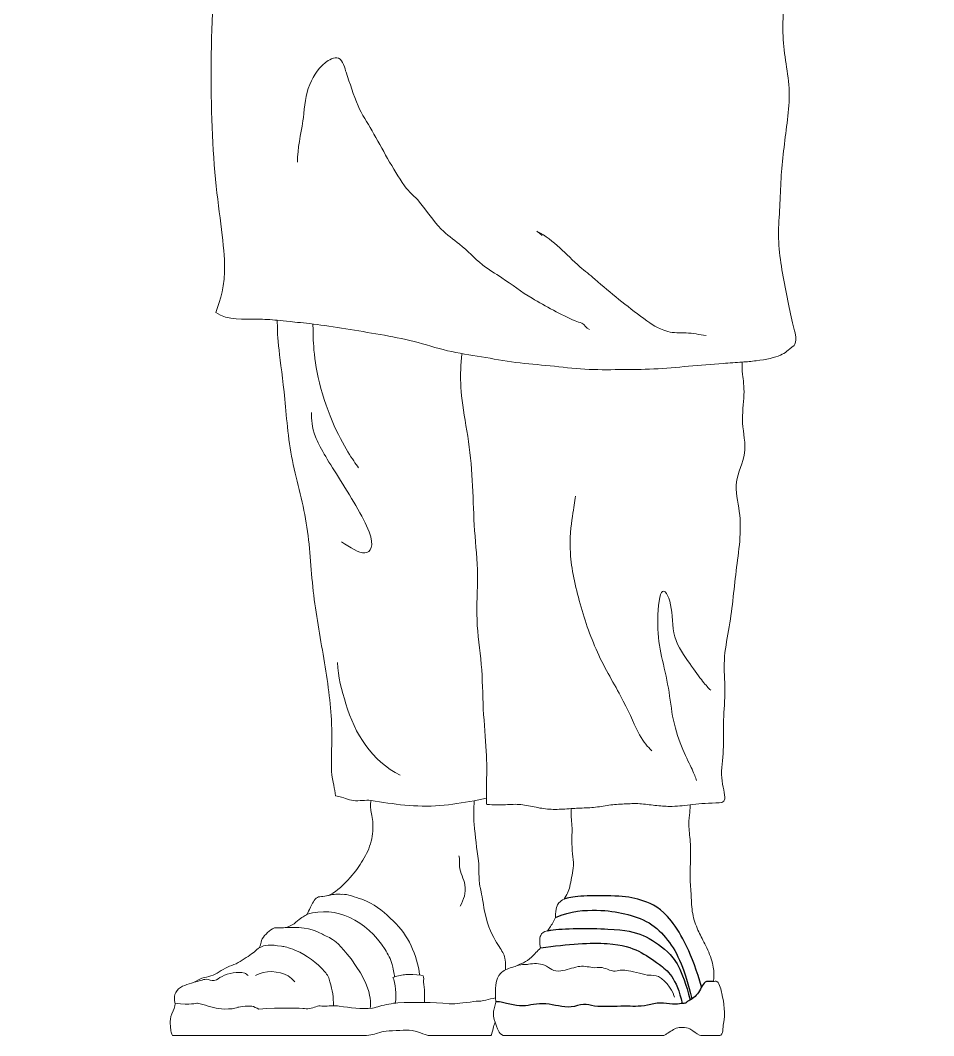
# Model space of a CAD drawing. Header units: feet. Extents: x 89 to 238, y -57 to 31.
# Drawn here: x 155.129 to 157.359, y -42.37 to -39.892 of the extents above; entities that cross this region are included whole.
import ezdxf

# ---------------------------------------------------------------- set-up
doc = ezdxf.new("R2010")
doc.units = ezdxf.units.FT
doc.header["$MEASUREMENT"] = 0
doc.layers.add('inner', color=1, linetype='Continuous')
doc.layers.add('outer', color=3, linetype='Continuous')

msp = doc.modelspace()

# ---------------------------------------------------------------- linework, layer by layer
at = {"layer": 'inner', "lineweight": 5}
for points, knots in [([(155.8055, -40.2377), (155.8055, -40.204), (155.8139, -40.1708), (155.8187, -40.1374), (155.8219, -40.1153), (155.8231, -40.0818), (155.8319, -40.0582), (155.8418, -40.0319), (155.8519, -40.0127), (155.8741, -39.9949), (155.8814, -39.9891), (155.8954, -39.9802), (155.9058, -39.9843), (155.9162, -39.9885), (155.9215, -40.0104), (155.9243, -40.0187), (155.9334, -40.046), (155.9423, -40.0737), (155.9533, -40.1005), (155.9623, -40.1223), (155.9762, -40.1407), (155.9876, -40.1612), (156.0125, -40.2059), (156.0377, -40.2534), (156.0668, -40.2957), (156.0772, -40.3109), (156.0923, -40.3213), (156.1037, -40.3353), (156.1214, -40.357), (156.1367, -40.3815), (156.1565, -40.4013), (156.1701, -40.415), (156.1865, -40.4261), (156.2014, -40.4382), (156.2205, -40.4539), (156.2378, -40.4726), (156.2568, -40.4884), (156.2715, -40.5007), (156.2886, -40.5096), (156.3043, -40.5201), (156.3291, -40.5366), (156.3524, -40.5551), (156.3782, -40.5702), (156.4114, -40.5898), (156.4486, -40.61), (156.4837, -40.6256), (156.4888, -40.6279), (156.4947, -40.6282), (156.4996, -40.6309), (156.5069, -40.635), (156.5102, -40.6428), (156.518, -40.6467)], [0, 0, 0, 0, 1, 1, 1, 2, 2, 2, 3, 3, 3, 4, 4, 4, 5, 5, 5, 6, 6, 6, 7, 7, 7, 8, 8, 8, 9, 9, 9, 10, 10, 10, 11, 11, 11, 12, 12, 12, 13, 13, 13, 14, 14, 14, 15, 15, 15, 16, 16, 16, 17, 17, 17, 17]), ([(156.403, -40.4168), (156.399, -40.4135), (156.3864, -40.4043), (156.391, -40.4068), (156.4319, -40.4289), (156.461, -40.463), (156.4952, -40.4934), (156.5068, -40.5038), (156.5195, -40.513), (156.5312, -40.5234), (156.5703, -40.558), (156.6089, -40.5886), (156.6511, -40.6196), (156.6725, -40.6354), (156.682, -40.6426), (156.7095, -40.6512), (156.7241, -40.6558), (156.7395, -40.6538), (156.7542, -40.6545), (156.7703, -40.6553), (156.787, -40.6587), (156.8029, -40.6611)], [0, 0, 0, 0, 1, 1, 1, 2, 2, 2, 3, 3, 3, 4, 4, 4, 5, 5, 5, 6, 6, 6, 7, 7, 7, 7]), ([(155.7563, -40.6239), (155.7652, -40.6249), (155.783, -40.6269), (155.8399, -40.6318), (155.9239, -40.6443), (156.0073, -40.6586), (156.0907, -40.6736), (156.1712, -40.7005), (156.2548, -40.7125), (156.3382, -40.7281), (156.4227, -40.7343), (156.5066, -40.7454), (156.5914, -40.744), (156.6758, -40.7441), (156.7601, -40.7357), (156.8324, -40.7297), (156.8758, -40.7272), (156.8908, -40.726)], [0, 0, 0, 0, 1, 2, 3, 4, 5, 6, 7, 8, 9, 10, 11, 12, 13, 14, 14.560251, 14.560251, 14.560251, 14.560251]), ([(155.9036, -41.4594), (155.9036, -41.4935), (155.914, -41.5271), (155.9236, -41.5596), (155.9451, -41.6327), (155.9868, -41.6995), (156.0566, -41.7344)], [0, 0, 0, 0, 1, 1, 1, 2, 2, 2, 2]), ([(156.4735, -41.8156), (156.4793, -41.8152), (156.4976, -41.814), (156.5287, -41.8142), (156.5657, -41.8063), (156.6033, -41.8044), (156.641, -41.8023), (156.6782, -41.8086), (156.7158, -41.8108), (156.7385, -41.8095), (156.7551, -41.8075), (156.7639, -41.8064)], [6.535041, 6.535041, 6.535041, 6.535041, 7, 8, 9, 10, 11, 12, 13, 14, 14.99556, 14.99556, 14.99556, 14.99556]), ([(156.1996, -41.9305), (156.2025, -41.9392), (156.2004, -41.9475), (156.2012, -41.9565), (156.2026, -41.9722), (156.2117, -41.9869), (156.2142, -42.002), (156.2174, -42.0213), (156.2112, -42.0373), (156.2028, -42.054)], [0, 0, 0, 0, 1, 1, 1, 2, 2, 2, 3, 3, 3, 3]), ([(155.8794, -42.028), (155.8949, -42.0233), (155.9066, -42.0245), (155.9126, -42.0251), (155.9189, -42.0242), (155.9248, -42.0255), (155.941, -42.0293), (155.959, -42.035), (155.9742, -42.0417), (156.0002, -42.0531), (156.0193, -42.0708), (156.0397, -42.09), (156.0757, -42.1241), (156.0973, -42.1725), (156.1037, -42.2216)], [0, 0, 0, 0, 1, 1, 2, 2, 2, 3, 3, 3, 4, 4, 4, 4.969738, 4.969738, 4.969738, 4.969738]), ([(155.8289, -42.0736), (155.8996, -42.0519), (155.9734, -42.0881), (156.0195, -42.1596), (156.0268, -42.1709), (156.0327, -42.1831), (156.0367, -42.1959), (156.0391, -42.2039), (156.041, -42.2189), (156.0427, -42.2262)], [0, 0, 0, 0, 1, 1, 1, 2, 2, 2, 3, 3, 3, 3]), ([(155.7755, -42.1057), (155.8277, -42.1034), (155.8582, -42.1183), (155.8714, -42.1249), (155.8925, -42.1344), (155.9086, -42.1475), (155.9366, -42.1826), (155.9736, -42.2343), (155.9798, -42.2582), (155.9832, -42.2786), (155.9845, -42.2863), (155.9836, -42.2955), (155.9828, -42.3033)], [0, 0, 0, 0, 1.99085, 2.99085, 3.99085, 5.99085, 5.99085, 5.99085, 6.99085, 6.99085, 6.99085, 7.99085, 7.99085, 7.99085, 7.99085]), ([(155.7121, -42.1553), (155.7265, -42.1471), (155.7413, -42.1475), (155.782, -42.1537), (155.8007, -42.1616), (155.8285, -42.1733), (155.8524, -42.1911), (155.8723, -42.214), (155.8753, -42.2175), (155.8783, -42.221), (155.8804, -42.2251), (155.8824, -42.2292), (155.883, -42.2339), (155.8844, -42.2382), (155.8913, -42.2597), (155.8932, -42.2758), (155.8935, -42.297)], [0, 0, 0, 0, 4, 5, 5, 5, 6, 6, 6, 7, 7, 7, 8, 8, 8, 8.90597, 8.90597, 8.90597, 8.90597]), ([(156.3404, -42.1994), (156.3571, -42.1945), (156.3625, -42.1965), (156.3694, -42.1954), (156.3819, -42.1933), (156.3961, -42.1929), (156.4082, -42.1977), (156.424, -42.2041), (156.4286, -42.2151), (156.4482, -42.2119), (156.4625, -42.2095), (156.4764, -42.2041), (156.4905, -42.2013), (156.5015, -42.1991), (156.5152, -42.2015), (156.5258, -42.2036), (156.5333, -42.2051), (156.5417, -42.2024), (156.5493, -42.2036), (156.5607, -42.2055), (156.5738, -42.2148), (156.5857, -42.2119), (156.5971, -42.209), (156.6096, -42.2092), (156.6618, -42.2232), (156.6687, -42.2218), (156.6795, -42.2224), (156.708, -42.2354), (156.725, -42.2674), (156.7256, -42.2759)], [0, 0, 0, 0, 1, 1, 1, 2, 2, 2, 3, 3, 3, 4, 4, 4, 5, 5, 5, 6, 6, 6, 7, 7, 7, 8, 9, 9, 10, 10, 13, 13, 13, 13]), ([(155.553, -42.2394), (155.5657, -42.2373), (155.5744, -42.2322), (155.583, -42.2322), (155.5895, -42.2322), (155.5956, -42.237), (155.6021, -42.2352), (155.6104, -42.233), (155.6138, -42.2287), (155.6213, -42.2251), (155.6371, -42.2176), (155.6594, -42.2123), (155.6767, -42.2171), (155.68, -42.218), (155.682, -42.2213), (155.6848, -42.2231)], [0, 0, 0, 0, 1, 1, 1, 2, 2, 2, 3, 3, 3, 4, 4, 4, 5, 5, 5, 5]), ([(155.703, -42.2231), (155.7249, -42.2085), (155.7604, -42.2118), (155.7826, -42.2241), (155.7889, -42.2276), (155.7937, -42.2332), (155.7987, -42.2382)], [0, 0, 0, 0, 1, 1, 1, 2, 2, 2, 2]), ([(156.116, -42.2887), (156.116, -42.272), (156.116, -42.2553), (156.1133, -42.2392), (156.1126, -42.235), (156.1154, -42.2269), (156.112, -42.2235), (156.1093, -42.2207), (156.0854, -42.2208), (156.0806, -42.2208), (156.0771, -42.2208), (156.0736, -42.2205), (156.0701, -42.2208), (156.0612, -42.2217), (156.0523, -42.2233), (156.0386, -42.2274), (156.0438, -42.2403), (156.0483, -42.2707), (156.0443, -42.2902)], [0, 0, 0, 0, 1.021168, 1.021168, 1.021168, 2.021168, 2.021168, 2.021168, 3.021168, 3.021168, 3.021168, 4.021168, 4.021168, 4.021168, 5.021168, 5.021168, 5.021168, 5.868385, 5.868385, 5.868385, 5.868385]), ([(156.3133, -42.2092), (156.3087, -42.2116), (156.3045, -42.2144), (156.3018, -42.2171), (156.2886, -42.2303), (156.287, -42.2567), (156.2898, -42.2879), (156.2853, -42.3048), (156.2848, -42.3071), (156.2834, -42.3125), (156.284, -42.3308), (156.2881, -42.3367)], [0, 0, 0, 0, 0.471972, 0.471972, 0.471972, 1.471972, 1.471972, 1.471972, 2.471972, 2.471972, 3.364173, 3.364173, 3.364173, 3.364173]), ([(155.5066, -42.2906), (155.5466, -42.2963), (155.5565, -42.2896), (155.5618, -42.2907), (155.5787, -42.294), (155.5958, -42.3013), (155.6132, -42.3038), (155.6211, -42.3049), (155.6353, -42.305), (155.6561, -42.3029), (155.6591, -42.3005), (155.6626, -42.2998), (155.6723, -42.2977), (155.684, -42.2972), (155.6939, -42.2977), (155.6992, -42.298), (155.7057, -42.303), (155.711, -42.3048), (155.7634, -42.3008), (155.8158, -42.3023), (155.8229, -42.3038), (155.834, -42.3061), (155.8444, -42.301), (155.8542, -42.2977), (155.8579, -42.2965), (155.8643, -42.2977), (155.8683, -42.2977), (155.8809, -42.2977), (155.8951, -42.2961), (155.9076, -42.2977), (155.9347, -42.3013), (155.9607, -42.3057), (155.9883, -42.3028), (155.9945, -42.3021), (156.0003, -42.2991), (156.0064, -42.2977), (156.0207, -42.2946), (156.0361, -42.2903), (156.0508, -42.2897), (156.0918, -42.2878), (156.1353, -42.2883), (156.1758, -42.2917), (156.1878, -42.2927), (156.1992, -42.2907), (156.2271, -42.2877), (156.2404, -42.2854), (156.2459, -42.2854), (156.255, -42.2854), (156.2732, -42.2812), (156.289, -42.2772)], [0, 0, 0, 0, 1.076592, 1.076592, 1.076592, 1.614888, 1.614888, 1.614888, 2.153184, 2.153184, 2.69148, 2.69148, 2.69148, 3.229776, 3.229776, 3.229776, 3.768072, 3.768072, 3.768072, 5.693632, 5.693632, 5.693632, 6.231928, 6.231928, 6.231928, 6.770224, 6.770224, 6.770224, 7.30852, 7.30852, 7.30852, 7.846816, 7.846816, 7.846816, 8.385112, 8.385112, 8.385112, 8.923408, 8.923408, 8.923408, 9.461704, 9.461704, 9.461704, 10, 10, 10, 11, 11, 12, 12, 12, 12])]:
    msp.add_open_spline(points, degree=3, knots=knots, dxfattribs=at)
for points in [[(155.8434, -40.6329), (155.8434, -40.6459), (155.8434, -40.6719), (155.8506, -40.7587), (155.8895, -40.8763), (155.9319, -40.9522), (155.947, -40.9734), (155.9545, -40.9839)], [(156.2072, -40.7053), (156.2059, -40.716), (156.2033, -40.7374), (156.2038, -40.8154), (156.2252, -40.9191), (156.2343, -41.0281), (156.2361, -41.1372), (156.2488, -41.2458), (156.2391, -41.3553), (156.2574, -41.4634), (156.2573, -41.5727), (156.2685, -41.681), (156.2669, -41.7539), (156.2669, -41.7781), (156.2669, -41.7902)], [(155.8398, -40.8492), (155.8398, -40.8665), (155.8398, -40.9011), (155.8977, -40.9951), (156.0019, -41.1593), (155.9763, -41.2067), (155.9339, -41.1784), (155.9127, -41.1643)], [(156.6704, -41.6743), (156.6607, -41.6646), (156.6413, -41.6452), (156.6068, -41.5574), (156.5368, -41.4436), (156.4932, -41.3166), (156.4648, -41.1862), (156.4778, -41.0941), (156.4823, -41.0668), (156.4846, -41.0532)], [(156.8143, -41.5268), (156.8085, -41.5209), (156.7968, -41.5093), (156.7658, -41.4649), (156.718, -41.4002), (156.7226, -41.3119), (156.6901, -41.2607), (156.6819, -41.3734), (156.693, -41.4431), (156.7132, -41.522), (156.7201, -41.6004), (156.7463, -41.6758), (156.7719, -41.7238), (156.7771, -41.7394), (156.7797, -41.7472)], [(155.9851, -41.7955), (156.0124, -41.8), (156.067, -41.809), (156.1533, -41.811), (156.2088, -41.8014), (156.2366, -41.7966)]]:
    msp.add_open_spline(points, degree=3, dxfattribs=at)
at = {"layer": 'inner'}
for points, knots in [([(156.7922, -42.2509), (156.7694, -42.1723), (156.7164, -42.0697), (156.6484, -42.0373), (156.5959, -42.028), (156.5058, -42.028), (156.4699, -42.032), (156.4585, -42.0357), (156.4564, -42.0365)], [0, 0, 0, 0, 6.113766, 12.227532, 18.341299, 24.455065, 30.568831, 32.214284, 32.214284, 32.214284, 32.214284]), ([(156.4355, -42.0811), (156.4722, -42.0647), (156.5436, -42.0615), (156.604, -42.0702), (156.6667, -42.0906), (156.7115, -42.1353), (156.7411, -42.1855), (156.7595, -42.2442), (156.7686, -42.2799)], [0, 0, 0, 0, 6.597791, 13.195582, 19.793373, 26.391164, 32.988955, 38.972855, 38.972855, 38.972855, 38.972855]), ([(156.4156, -42.1136), (156.4182, -42.1131), (156.4211, -42.1127), (156.4244, -42.1124), (156.452, -42.1073), (156.5867, -42.1073), (156.6493, -42.121), (156.7099, -42.1606), (156.7433, -42.2036), (156.7642, -42.2826)], [0, 0, 0, 0, 0.666171, 0.666171, 0.666171, 10.183276, 19.700381, 29.217486, 38.50759, 38.50759, 38.50759, 38.50759]), ([(156.3989, -42.1556), (156.4666, -42.1455), (156.5791, -42.1398), (156.6418, -42.1628), (156.6842, -42.1914), (156.7315, -42.2288), (156.7444, -42.2913)], [0, 0, 0, 0, 9.380437, 18.760873, 28.14131, 37.37509, 37.37509, 37.37509, 37.37509]), ([(156.82, -42.2374), (156.8181, -42.2376), (156.8144, -42.2379), (156.8001, -42.2363), (156.7913, -42.2525), (156.7826, -42.2684), (156.7696, -42.2802), (156.7569, -42.2861), (156.7549, -42.2893), (156.7506, -42.291), (156.744, -42.291), (156.7226, -42.2946), (156.691, -42.2873), (156.66, -42.2968), (156.6293, -42.2989), (156.5978, -42.2965), (156.5356, -42.3019), (156.5051, -42.2901), (156.474, -42.3025), (156.4427, -42.2976), (156.412, -42.2911), (156.3801, -42.2926), (156.3498, -42.3017), (156.2955, -42.2851), (156.2917, -42.287), (156.2898, -42.2879)], [0, 0, 0, 0, 0.291667, 0.583333, 0.875, 1.166667, 1.458333, 1.75, 2.041667, 2.041667, 2.333333, 2.625, 2.916667, 3.208333, 3.5, 3.791667, 4.375, 4.666667, 4.958333, 5.25, 5.541667, 5.833333, 6.125, 6.708333, 7, 7, 7, 7])]:
    msp.add_open_spline(points, degree=3, knots=knots, dxfattribs=at)
at = {"layer": 'outer', "lineweight": 5}
for points, knots in [([(155.6061, -40.6051), (155.6356, -40.6251), (155.6752, -40.621), (155.7085, -40.6213), (155.7238, -40.6214), (155.7403, -40.6221), (155.7563, -40.6239), (155.7563, -40.6411), (155.7563, -40.6754), (155.7737, -40.7897), (155.7849, -40.9569), (155.8346, -41.1174), (155.8395, -41.2852), (155.8712, -41.4492), (155.8944, -41.6139), (155.8836, -41.7383), (155.8976, -41.7664), (155.8982, -41.7841), (155.9103, -41.7874), (155.9172, -41.7891), (155.9231, -41.7908), (155.9292, -41.7926), (155.9358, -41.7955), (155.942, -41.796), (155.9568, -41.7972), (155.9712, -41.7943), (155.9851, -41.7955), (155.9839, -41.8005), (155.9816, -41.8104), (155.9911, -41.8442), (155.9889, -41.8965), (155.966, -41.9424), (155.9387, -41.9815), (155.882, -42.0363), (155.8519, -42.0247), (155.8358, -42.0597), (155.8312, -42.0689), (155.8289, -42.0736), (155.8269, -42.0749), (155.8228, -42.0777), (155.8104, -42.0853), (155.7936, -42.101), (155.7718, -42.108), (155.7483, -42.1041), (155.7324, -42.1175), (155.7177, -42.1334), (155.715, -42.1495), (155.713, -42.1533), (155.7121, -42.1553), (155.7101, -42.1567), (155.7063, -42.1594), (155.6947, -42.1702), (155.6753, -42.1823), (155.6563, -42.1951), (155.6341, -42.2017), (155.6148, -42.2141), (155.5948, -42.2258), (155.5714, -42.2275), (155.5524, -42.2415), (155.5299, -42.2457), (155.5091, -42.2572), (155.5026, -42.2812), (155.5104, -42.2947), (155.4934, -42.3239), (155.4954, -42.3472), (155.497, -42.3625), (155.4993, -42.3673), (155.5004, -42.3697), (155.6547, -42.3697), (155.809, -42.3697), (155.9633, -42.3697), (155.9783, -42.3697), (156.0063, -42.3628), (156.017, -42.3582), (156.0576, -42.3574), (156.0851, -42.3545), (156.104, -42.3628), (156.1248, -42.3697), (156.1756, -42.3697), (156.2264, -42.3697), (156.2772, -42.3697), (156.2792, -42.3679), (156.2831, -42.3519), (156.2855, -42.3432), (156.2881, -42.3367), (156.2936, -42.3526), (156.2971, -42.3619), (156.3048, -42.3697), (156.3125, -42.3697), (156.4415, -42.3697), (156.5705, -42.3697), (156.6995, -42.3697), (156.7022, -42.3683), (156.7046, -42.3669), (156.7066, -42.3655), (156.7099, -42.3629), (156.7218, -42.3562), (156.7281, -42.3518), (156.7337, -42.3504), (156.7419, -42.3483), (156.7594, -42.3494), (156.766, -42.3544), (156.7718, -42.3588), (156.7797, -42.3646), (156.7871, -42.3686), (156.7912, -42.3696), (156.796, -42.3698), (156.8009, -42.3697), (156.8128, -42.3697), (156.8247, -42.3697), (156.8366, -42.3697), (156.8452, -42.3675), (156.8435, -42.35), (156.8455, -42.3403), (156.8503, -42.3162), (156.8473, -42.2903), (156.8414, -42.2668), (156.8393, -42.2584), (156.8373, -42.2429), (156.8294, -42.2376), (156.8279, -42.2366), (156.8232, -42.2371), (156.82, -42.2374), (156.8211, -42.2336), (156.8233, -42.226), (156.8203, -42.1889), (156.7991, -42.1432), (156.7829, -42.1141), (156.7679, -42.0721), (156.7671, -42.0279), (156.7631, -41.9844), (156.7653, -41.9404), (156.7654, -41.8965), (156.7589, -41.8527), (156.7642, -41.8208), (156.7639, -41.8119), (156.7639, -41.8064), (156.7818, -41.8043), (156.8022, -41.802), (156.8271, -41.8018), (156.8372, -41.8018), (156.8574, -41.8018), (156.8355, -41.7413), (156.8478, -41.6739), (156.8437, -41.599), (156.8516, -41.5267), (156.8438, -41.4529), (156.8589, -41.3808), (156.8686, -41.3082), (156.8757, -41.2356), (156.8867, -41.1631), (156.8875, -41.0905), (156.8675, -41.0178), (156.9068, -40.9489), (156.8869, -40.8749), (156.8988, -40.8022), (156.8905, -40.7496), (156.8908, -40.7347), (156.8908, -40.726), (156.9026, -40.7251), (156.9401, -40.7217), (156.9932, -40.7097), (157.0018, -40.697), (157.0182, -40.6858), (157.0207, -40.6807), (157.0258, -40.6705), (157.0102, -40.6182), (156.9975, -40.5511), (156.9844, -40.4838), (156.9777, -40.4154), (156.9838, -40.347), (156.985, -40.2786), (156.9919, -40.2104), (157.0007, -40.1426), (157.0091, -40.0745), (156.9998, -40.0063), (156.9893, -39.939), (156.9906, -39.87), (157.0005, -39.8027), (156.9991, -39.734), (156.9972, -39.6837), (157.0031, -39.672), (157.006, -39.6661), (157.0075, -39.6549), (157.0104, -39.6324), (157.0115, -39.6097), (157.0121, -39.5983), (157.0132, -39.591), (157.0155, -39.5764), (157.0138, -39.5273), (157.0199, -39.4566), (157.0305, -39.3865), (157.0495, -39.317), (157.0368, -39.2455), (157.0526, -39.1755), (157.0501, -39.1042), (157.0563, -39.0331), (157.0727, -38.9653), (157.0722, -38.9155), (157.0703, -38.9009), (157.0699, -38.8914), (157.0725, -38.8901), (157.0776, -38.8876), (157.0877, -38.8851), (157.0919, -38.8801), (157.0939, -38.8777), (157.0946, -38.8811), (157.0959, -38.888), (157.1087, -38.9095), (157.1146, -38.9443), (157.1204, -38.9789), (157.1255, -39.0136), (157.1327, -39.048), (157.1319, -39.0832), (157.1294, -39.1182), (157.1255, -39.1532), (157.13, -39.1879), (157.116, -39.2246), (157.1398, -39.2518), (157.168, -39.2654), (157.2116, -39.2928), (157.1945, -39.2412), (157.1992, -39.2106), (157.1995, -39.1744), (157.2034, -39.1398), (157.2062, -39.1047), (157.211, -39.07), (157.2129, -39.0349), (157.2082, -39), (157.2012, -38.9655), (157.1878, -38.9329), (157.1832, -38.8979), (157.178, -38.8633), (157.1726, -38.8288), (157.1601, -38.7947), (157.1571, -38.7635), (157.1783, -38.7323), (157.1957, -38.7033), (157.207, -38.6664), (157.2333, -38.6527), (157.2701, -38.6593), (157.3063, -38.6628), (157.333, -38.6422), (157.3212, -38.6035), (157.3243, -38.5694), (157.3238, -38.5341), (157.3288, -38.4993), (157.335, -38.4648), (157.3382, -38.4298), (157.3402, -38.3948), (157.3436, -38.3599), (157.3525, -38.3256), (157.3505, -38.2906), (157.3516, -38.2555), (157.3554, -38.2206), (157.3571, -38.1856), (157.3586, -38.1505), (157.358, -38.1154), (157.3589, -38.0803), (157.3558, -38.0454), (157.359, -38.0102), (157.3534, -37.9755), (157.3527, -37.9404), (157.3446, -37.9062), (157.3428, -37.871), (157.3365, -37.8366), (157.3283, -37.8022), (157.311, -37.7714), (157.3006, -37.7378), (157.2892, -37.7046), (157.2782, -37.6713), (157.2632, -37.6396), (157.2453, -37.6094), (157.2267, -37.5796), (157.2055, -37.5516), (157.1833, -37.5245), (157.1582, -37.4996), (157.1363, -37.4733), (157.0976, -37.4572), (157.1094, -37.4173), (157.0786, -37.396), (157.0523, -37.3722), (157.0202, -37.3762), (156.9934, -37.3495), (156.9684, -37.3264), (156.938, -37.3061), (156.9195, -37.2805), (156.8959, -37.2536), (156.8693, -37.2308), (156.8397, -37.212), (156.8157, -37.1851), (156.7771, -37.1801), (156.7618, -37.1521), (156.7599, -37.1133), (156.7673, -37.1065), (156.7894, -37.0759), (156.8078, -37.0468), (156.8177, -37.0127), (156.8296, -36.9799), (156.8392, -36.9462), (156.8521, -36.9129), (156.8528, -36.8787), (156.8403, -36.8388), (156.7916, -36.8491), (156.8099, -36.8038), (156.8083, -36.7716), (156.8134, -36.736), (156.8165, -36.7012), (156.8166, -36.666), (156.8054, -36.6324), (156.7958, -36.5986), (156.7794, -36.5674), (156.761, -36.5376), (156.738, -36.5107), (156.7088, -36.4911), (156.6784, -36.4734), (156.6465, -36.459), (156.6152, -36.443), (156.5817, -36.4324), (156.5471, -36.4257), (156.512, -36.4247), (156.477, -36.4263), (156.4422, -36.4306), (156.4081, -36.4393), (156.3746, -36.4501), (156.3447, -36.4686), (156.315, -36.4869), (156.2884, -36.5103), (156.2649, -36.5357), (156.2389, -36.5602), (156.2256, -36.5929), (156.2088, -36.6236), (156.1959, -36.6564), (156.1887, -36.6907), (156.1938, -36.7274), (156.1698, -36.7555), (156.1971, -36.7903), (156.1685, -36.82), (156.1585, -36.8528), (156.1447, -36.8855), (156.137, -36.9191), (156.1193, -36.953), (156.1351, -36.9843), (156.1407, -37.0186), (156.1693, -37.0472), (156.167, -37.0483), (156.165, -37.1116), (156.1616, -37.1457), (156.1659, -37.1789), (156.1742, -37.2172), (156.1373, -37.2327), (156.1036, -37.2393), (156.0684, -37.2339), (156.0333, -37.2332), (155.9991, -37.2285), (155.9658, -37.2435), (155.9317, -37.249), (155.8936, -37.2442), (155.8698, -37.2668), (155.8377, -37.2829), (155.8077, -37.3006), (155.7784, -37.3202), (155.7501, -37.3406), (155.7282, -37.3705), (155.6918, -37.3753), (155.6641, -37.3978), (155.6383, -37.4214), (155.6227, -37.455), (155.5877, -37.4663), (155.5629, -37.4917), (155.542, -37.5209), (155.5065, -37.5308), (155.4845, -37.5594), (155.456, -37.5798), (155.4205, -37.5862), (155.3921, -37.6075), (155.3636, -37.6278), (155.3388, -37.6529), (155.3155, -37.6786), (155.2829, -37.6976), (155.273, -37.728), (155.2427, -37.7496), (155.2182, -37.7741), (155.1965, -37.8019), (155.1756, -37.8298), (155.1584, -37.8605), (155.1463, -37.8933), (155.1345, -37.9268), (155.1386, -37.9624), (155.124, -37.9963), (155.1394, -38.0301), (155.1464, -38.0642), (155.1575, -38.0976), (155.1701, -38.1304), (155.1885, -38.1603), (155.2053, -38.1911), (155.2233, -38.2212), (155.2354, -38.2548), (155.2621, -38.2792), (155.2758, -38.3114), (155.2993, -38.3371), (155.3168, -38.3674), (155.3228, -38.392), (155.3197, -38.3989), (155.3174, -38.4077), (155.3168, -38.4107), (155.3158, -38.4169), (155.3083, -38.436), (155.3009, -38.4649), (155.3008, -38.495), (155.3033, -38.5242), (155.2981, -38.5551), (155.3153, -38.5805), (155.333, -38.6039), (155.3502, -38.6283), (155.3618, -38.6559), (155.3754, -38.67), (155.3799, -38.6747), (155.3832, -38.6783), (155.3841, -38.6806), (155.3845, -38.6829), (155.3854, -38.6851), (155.3894, -38.6952), (155.4003, -38.7031), (155.4122, -38.7047), (155.4175, -38.7157), (155.4246, -38.7282), (155.4355, -38.7346), (155.4406, -38.7375), (155.4465, -38.7388), (155.4515, -38.7414), (155.4524, -38.7463), (155.4577, -38.7504), (155.4591, -38.7555), (155.4626, -38.7675), (155.4689, -38.7765), (155.474, -38.7874), (155.4795, -38.799), (155.4855, -38.8146), (155.4994, -38.8182), (155.5076, -38.8204), (155.5146, -38.8178), (155.5228, -38.817), (155.5285, -38.8165), (155.5345, -38.8168), (155.5402, -38.8158), (155.5389, -38.8229), (155.5364, -38.8372), (155.5335, -38.8582), (155.5329, -38.8799), (155.5412, -38.9001), (155.5429, -38.9222), (155.5539, -38.9405), (155.5563, -38.9646), (155.5847, -38.9569), (155.5934, -38.9376), (155.599, -38.9237), (155.5995, -38.9192), (155.5999, -38.9162), (155.6014, -38.9175), (155.6043, -38.92), (155.6118, -38.9313), (155.6242, -38.9455), (155.6313, -38.9636), (155.6422, -38.9798), (155.6562, -38.9887), (155.6658, -38.9922), (155.6692, -38.9938), (155.6692, -38.9938), (155.6692, -38.9938), (155.6693, -38.9938), (155.6612, -39.0286), (155.645, -39.0982), (155.5879, -39.3089), (155.6108, -39.6328), (155.591, -39.9549), (155.5981, -40.2775), (155.6401, -40.5088), (155.6175, -40.573), (155.6061, -40.6051)], [0, 0, 0, 0, 1, 1, 1, 1.665597, 1.665597, 1.665597, 2.665597, 3.665597, 4.665597, 5.665597, 6.665597, 7.665597, 8.665597, 9.665597, 10.665597, 10.665597, 10.665597, 11.665597, 11.665597, 11.665597, 12.665597, 12.665597, 12.665597, 13.665597, 13.665597, 13.665597, 14.665597, 15.665597, 16.665597, 17.665597, 18.665597, 19.665597, 20.665597, 21.665597, 22.665597, 22.665597, 22.665597, 23.665597, 24.665597, 25.665597, 26.665597, 27.665597, 28.665597, 29.665597, 30.665597, 31.665597, 31.665597, 31.665597, 32.665597, 33.665597, 34.665597, 35.665597, 36.665597, 37.665597, 38.665597, 39.665597, 40.665597, 41.665597, 42.665597, 43.665597, 44.665597, 45.665597, 46.665597, 47.665597, 48.665597, 48.665597, 48.665597, 87.895185, 87.895185, 87.895185, 90.349765, 92.804344, 95.258924, 97.713503, 100.168083, 100.168083, 100.168083, 113.085037, 113.085037, 113.085037, 113.086147, 113.112106, 113.112106, 113.112106, 115.033296, 116.954486, 116.954486, 116.954486, 149.755266, 149.755266, 149.755266, 150.796799, 150.796799, 150.796799, 151.796799, 152.796799, 152.796799, 152.796799, 153.796799, 153.796799, 153.796799, 154.796799, 154.796799, 154.796799, 155.185746, 155.185746, 155.185746, 158.214717, 158.214717, 158.214717, 159.214717, 159.214717, 159.214717, 160.214717, 160.214717, 160.214717, 161.214717, 161.214717, 161.214717, 161.963685, 161.963685, 161.963685, 162.963685, 163.963685, 164.963685, 165.963685, 166.963685, 167.963685, 168.963685, 169.963685, 170.963685, 171.963685, 172.963685, 174.144691, 174.144691, 174.144691, 176.149131, 176.149131, 176.149131, 177.149131, 178.149131, 179.149131, 180.149131, 181.149131, 182.149131, 183.149131, 184.149131, 185.149131, 186.149131, 187.149131, 188.149131, 189.149131, 190.149131, 191.149131, 192.149131, 193.276979, 193.276979, 193.276979, 193.716728, 194.716728, 195.716728, 195.716728, 195.716728, 196.716728, 197.716728, 198.716728, 199.716728, 200.716728, 201.716728, 202.716728, 203.716728, 204.716728, 205.716728, 206.716728, 207.716728, 208.716728, 209.716728, 210.716728, 211.716728, 212.716728, 212.716728, 212.716728, 213.716728, 214.716728, 214.716728, 214.716728, 215.716728, 216.716728, 217.716728, 218.716728, 219.716728, 220.716728, 221.716728, 222.716728, 223.716728, 224.716728, 225.716728, 226.716728, 226.716728, 226.716728, 227.716728, 228.716728, 229.716728, 229.716728, 229.716728, 230.716728, 231.716728, 232.716728, 233.716728, 234.716728, 235.716728, 236.716728, 237.716728, 238.716728, 239.716728, 240.716728, 241.716728, 242.716728, 243.716728, 244.716728, 245.716728, 246.716728, 247.716728, 248.716728, 249.716728, 250.716728, 251.716728, 252.716728, 253.716728, 254.716728, 255.716728, 256.716728, 257.716728, 258.716728, 259.716728, 260.716728, 261.716728, 262.716728, 263.716728, 264.716728, 265.716728, 266.716728, 267.716728, 268.716728, 269.716728, 270.716728, 271.716728, 272.716728, 273.716728, 274.716728, 275.716728, 276.716728, 277.716728, 278.716728, 279.716728, 280.716728, 281.716728, 282.716728, 283.716728, 284.716728, 285.716728, 286.716728, 287.716728, 288.716728, 289.716728, 290.716728, 291.716728, 292.716728, 293.716728, 294.716728, 295.716728, 296.716728, 297.716728, 298.716728, 299.716728, 300.716728, 301.716728, 302.716728, 303.716728, 304.716728, 305.716728, 306.716728, 307.716728, 308.716728, 309.716728, 310.716728, 311.716728, 312.716728, 313.716728, 314.716728, 315.716728, 316.716728, 317.716728, 318.716728, 319.716728, 320.716728, 321.716728, 322.716728, 323.716728, 324.716728, 325.716728, 326.716728, 327.716728, 328.716728, 329.716728, 330.716728, 331.716728, 332.716728, 333.716728, 334.716728, 335.716728, 336.716728, 337.716728, 338.716728, 339.716728, 340.716728, 341.716728, 342.716728, 343.716728, 344.716728, 345.716728, 346.716728, 347.716728, 348.716728, 349.716728, 350.716728, 351.716728, 352.716728, 353.716728, 354.716728, 355.716728, 356.716728, 357.716728, 358.716728, 359.716728, 360.716728, 361.716728, 362.716728, 363.716728, 364.716728, 365.716728, 366.716728, 367.716728, 368.716728, 369.716728, 370.716728, 371.716728, 372.716728, 373.716728, 374.716728, 375.716728, 376.716728, 377.716728, 378.716728, 379.716728, 380.716728, 381.716728, 382.716728, 383.716728, 384.716728, 385.716728, 386.716728, 387.716728, 388.716728, 389.716728, 390.716728, 391.716728, 392.716728, 393.716728, 394.716728, 395.716728, 396.716728, 397.716728, 398.716728, 399.716728, 400.716728, 401.716728, 402.716728, 403.716728, 404.716728, 405.716728, 406.716728, 407.716728, 408.716728, 409.716728, 410.716728, 411.716728, 412.716728, 413.716728, 414.716728, 415.716728, 416.716728, 417.716728, 418.716728, 419.716728, 420.716728, 421.716728, 422.716728, 423.716728, 424.716728, 425.716728, 426.716728, 426.716728, 426.716728, 427.716728, 428.716728, 429.716728, 430.716728, 431.716728, 432.716728, 433.716728, 434.716728, 435.716728, 436.716728, 437.716728, 438.716728, 438.716728, 438.716728, 439.716728, 439.716728, 439.716728, 440.716728, 440.716728, 440.716728, 441.716728, 441.716728, 441.716728, 442.716728, 442.716728, 442.716728, 443.716728, 443.716728, 443.716728, 444.716728, 444.716728, 444.716728, 445.716728, 445.716728, 445.716728, 446.716728, 446.716728, 446.716728, 447.716728, 447.716728, 447.716728, 448.716728, 449.716728, 450.716728, 451.716728, 452.716728, 453.716728, 454.716728, 455.716728, 456.716728, 457.716728, 458.716728, 458.716728, 458.716728, 459.716728, 460.716728, 461.716728, 462.716728, 463.716728, 464.716728, 465.317545, 465.317545, 465.317545, 465.319354, 465.319354, 465.319354, 466.319354, 467.319354, 468.319354, 469.319354, 470.319354, 471.319354, 472.319354, 472.319354, 472.319354, 472.319354]), ([(156.2585, -42.0445), (156.2664, -42.0964), (156.291, -42.1443), (156.3108, -42.1695), (156.3144, -42.1885), (156.3133, -42.2092), (156.3184, -42.2065), (156.3239, -42.2043), (156.3281, -42.2034), (156.333, -42.2025), (156.3344, -42.2024), (156.3491, -42.195), (156.3644, -42.1903), (156.3766, -42.1782), (156.384, -42.1706), (156.3915, -42.1631), (156.3989, -42.1556), (156.396, -42.1447), (156.3959, -42.1234), (156.4064, -42.1154), (156.4156, -42.1136), (156.4198, -42.1082), (156.426, -42.0999), (156.431, -42.0906), (156.4355, -42.0811), (156.4353, -42.0581), (156.4423, -42.0459), (156.4507, -42.0389), (156.4564, -42.0365), (156.4619, -42.0268), (156.4682, -42.0166), (156.4703, -42.006), (156.4733, -41.991), (156.4762, -41.976), (156.4788, -41.9607), (156.4801, -41.9525), (156.4793, -41.9413), (156.4777, -41.9333), (156.4758, -41.9238), (156.477, -41.9117), (156.4756, -41.9017), (156.4735, -41.8873), (156.4777, -41.8719), (156.4756, -41.8575), (156.4736, -41.8437), (156.4735, -41.8297), (156.4735, -41.8156), (156.4668, -41.8161), (156.4476, -41.8175), (156.4156, -41.818), (156.3787, -41.8106), (156.3414, -41.8033), (156.3043, -41.8078), (156.268, -41.8056), (156.268, -41.8057), (156.2669, -41.8047), (156.2669, -41.7999), (156.2669, -41.7951), (156.2669, -41.7902), (156.2569, -41.7928), (156.2468, -41.7949), (156.2366, -41.7966), (156.2365, -41.8154), (156.2345, -41.8351), (156.2366, -41.8537), (156.2399, -41.8836), (156.2428, -41.9132), (156.2471, -41.9429), (156.25, -41.9637), (156.2469, -41.9855), (156.251, -42.0058), (156.2517, -42.0095), (156.2555, -42.0246), (156.2585, -42.0445)], [0, 0, 0, 0, 4.971022, 9.942043, 14.913065, 14.913065, 14.913065, 15.441093, 15.441093, 15.441093, 16.441093, 16.441093, 17.441093, 17.441093, 17.441093, 18.185519, 18.185519, 18.185519, 21.250518, 23.649347, 23.649347, 23.649347, 23.711728, 24.147219, 24.147219, 24.147219, 30.260985, 34.729299, 34.729299, 34.729299, 35.525396, 35.525396, 35.525396, 36.525396, 36.525396, 36.525396, 37.525396, 37.525396, 37.525396, 38.525396, 38.525396, 38.525396, 39.525396, 39.525396, 39.525396, 40.543519, 40.543519, 40.543519, 41.07856, 42.07856, 43.07856, 44.07856, 45.07856, 46.07856, 47.07856, 47.07856, 47.07856, 47.238605, 47.238605, 47.238605, 47.405065, 47.405065, 47.405065, 48.395073, 48.395073, 48.395073, 49.395073, 49.395073, 49.395073, 50.395073, 50.395073, 50.395073, 51.506285, 51.506285, 51.506285, 51.506285])]:
    msp.add_open_spline(points, degree=3, knots=knots, dxfattribs=at)

doc.saveas('drawing.dxf')
